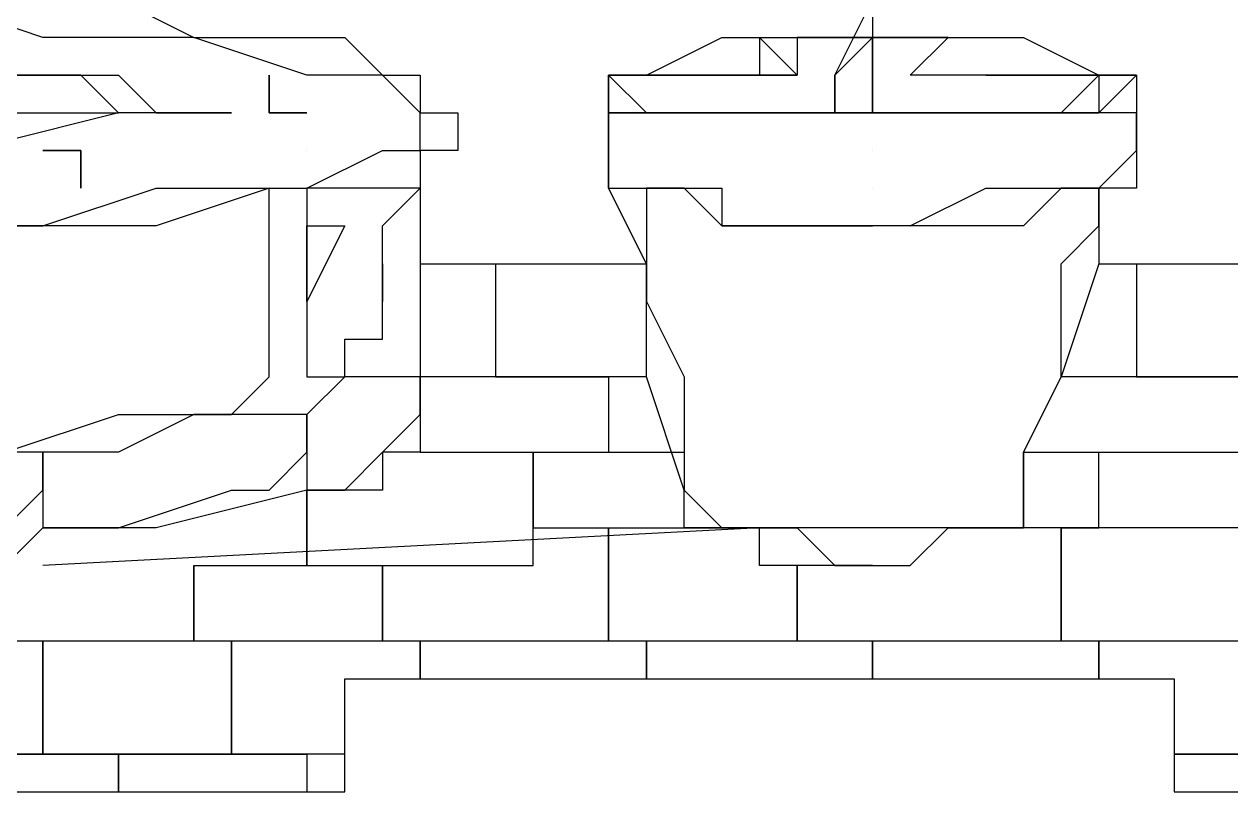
# Model space of a CAD drawing. Header units: millimetres. Extents: x 0 to 600, y 0 to 450.
# Drawn here: x 496.5 to 528.5, y 20 to 40.35 of the extents above; entities that cross this region are included whole.
import ezdxf

# ---------------------------------------------------------------- set-up
doc = ezdxf.new("R2010")
doc.units = ezdxf.units.MM
doc.layers.add('Engraving', color=1, linetype='Continuous')
doc.layers.add('External Cuts', color=5, linetype='Continuous')

msp = doc.modelspace()

# ---------------------------------------------------------------- linework, layer by layer
at = {"layer": 'Engraving'}
for p, q in [((497, 40), (494, 41)), ((499, 41), (501, 40)), ((518, 39), (519, 41)), ((519, 41), (519, 40)), ((501, 40), (497, 40)), ((501, 40), (505, 40)), ((504, 39), (501, 40)), ((505, 40), (506, 39)), ((513, 39), (515, 40)), ((515, 40), (515, 40)), ((515, 40), (516, 40)), ((516, 40), (519, 40)), ((517, 39), (516, 40)), ((516, 40), (516, 39)), ((518, 40), (517, 40)), ((517, 40), (517, 40)), ((517, 40), (517, 40)), ((517, 40), (517, 39)), ((519, 40), (518, 39)), ((519, 40), (518, 40)), ((519, 39), (519, 40)), ((519, 40), (519, 40)), ((519, 40), (519, 40)), ((519, 40), (519, 40)), ((519, 40), (519, 40)), ((519, 40), (519, 39)), ((519, 40), (521, 40)), ((521, 40), (519, 40)), ((520, 39), (521, 40)), ((521, 40), (522, 40)), ((521, 40), (521, 40)), ((521, 40), (521, 40)), ((522, 40), (523, 40)), ((523, 40), (525, 39)), ((496, 39), (499, 39)), ((498, 39), (496, 39)), ((499, 38), (498, 39)), ((499, 39), (500, 38)), ((503, 38), (503, 39)), ((503, 39), (503, 38)), ((506, 39), (504, 39)), ((506, 39), (506, 39)), ((506, 39), (507, 39)), ((507, 38), (506, 39)), ((507, 39), (507, 38)), ((512, 38), (512, 39)), ((512, 39), (512, 39)), ((512, 39), (512, 39)), ((512, 39), (512, 39)), ((512, 39), (513, 39)), ((513, 39), (512, 39)), ((512, 39), (512, 39)), ((512, 39), (512, 39)), ((512, 39), (512, 39)), ((512, 39), (512, 38)), ((512, 38), (512, 39)), ((512, 39), (512, 39)), ((512, 39), (512, 39)), ((512, 39), (512, 39)), ((512, 39), (513, 38)), ((514, 39), (513, 39)), ((513, 39), (513, 39)), ((513, 39), (513, 39)), ((513, 39), (513, 39)), ((513, 39), (513, 39)), ((513, 39), (514, 39)), ((514, 39), (513, 39)), ((515, 39), (514, 39)), ((514, 39), (515, 39)), ((515, 39), (514, 39)), ((517, 39), (515, 39)), ((515, 39), (515, 39)), ((515, 39), (515, 39)), ((515, 39), (515, 39)), ((516, 39), (515, 39)), ((515, 39), (515, 39)), ((515, 39), (515, 39)), ((515, 39), (515, 39)), ((515, 39), (516, 39)), ((516, 39), (516, 39)), ((516, 39), (517, 39)), ((516, 39), (516, 39)), ((517, 39), (517, 39)), ((517, 39), (517, 39)), ((517, 39), (517, 39)), ((517, 39), (517, 39)), ((518, 39), (518, 38)), ((518, 38), (518, 39)), ((518, 39), (518, 39)), ((518, 39), (518, 39)), ((518, 39), (518, 39)), ((518, 39), (518, 39)), ((518, 39), (518, 38)), ((518, 38), (518, 39)), ((518, 39), (518, 39)), ((519, 38), (519, 39)), ((519, 39), (519, 38)), ((521, 39), (520, 39)), ((520, 39), (520, 39)), ((520, 39), (520, 39)), ((520, 39), (520, 39)), ((522, 39), (521, 39)), ((523, 39), (522, 39)), ((522, 39), (522, 39)), ((522, 39), (523, 39)), ((524, 39), (522, 39)), ((522, 39), (522, 39)), ((524, 39), (523, 39)), ((523, 39), (523, 39)), ((523, 39), (524, 39)), ((525, 39), (524, 39)), ((524, 39), (525, 39)), ((525, 39), (524, 39)), ((524, 38), (525, 39)), ((525, 39), (525, 39)), ((525, 39), (525, 39)), ((525, 39), (526, 39)), ((525, 38), (526, 39)), ((526, 39), (525, 39)), ((525, 39), (525, 39)), ((525, 39), (525, 39)), ((525, 39), (525, 39)), ((525, 39), (525, 39)), ((525, 39), (525, 39)), ((525, 39), (525, 39)), ((525, 39), (525, 39)), ((525, 39), (525, 39)), ((525, 39), (525, 39)), ((525, 39), (525, 39)), ((525, 39), (525, 38)), ((526, 39), (526, 39)), ((526, 39), (526, 39)), ((526, 39), (526, 38)), ((526, 39), (526, 39)), ((526, 39), (526, 39)), ((526, 39), (526, 39)), ((494, 38), (498, 38)), ((499, 38), (495, 37)), ((498, 38), (499, 38)), ((502, 38), (499, 38)), ((499, 38), (499, 38)), ((499, 38), (499, 38)), ((500, 38), (501, 38)), ((501, 38), (501, 38)), ((501, 38), (501, 38)), ((501, 38), (502, 38)), ((502, 38), (502, 38)), ((502, 38), (502, 38)), ((503, 38), (503, 38)), ((503, 38), (503, 38)), ((503, 38), (504, 38)), ((504, 38), (503, 38)), ((503, 38), (503, 38)), ((504, 38), (504, 38)), ((507, 38), (508, 38)), ((507, 37), (507, 38)), ((507, 38), (507, 38)), ((507, 38), (507, 38)), ((508, 38), (508, 37)), ((512, 37), (512, 38)), ((512, 38), (512, 38)), ((512, 38), (512, 38)), ((512, 38), (512, 38)), ((512, 38), (512, 38)), ((512, 38), (513, 38)), ((513, 38), (512, 38)), ((512, 38), (512, 38)), ((512, 38), (512, 38)), ((512, 38), (512, 38)), ((512, 38), (512, 38)), ((512, 38), (512, 38)), ((512, 38), (512, 37)), ((513, 38), (512, 38)), ((513, 38), (513, 38)), ((513, 38), (513, 38)), ((513, 38), (513, 38)), ((513, 38), (513, 38)), ((513, 38), (513, 38)), ((513, 38), (513, 38)), ((514, 38), (513, 38)), ((513, 38), (513, 38)), ((513, 38), (514, 38)), ((515, 38), (514, 38)), ((514, 38), (516, 38)), ((517, 38), (515, 38)), ((516, 38), (518, 38)), ((519, 38), (517, 38)), ((517, 38), (517, 38)), ((518, 38), (518, 38)), ((518, 38), (519, 38)), ((519, 38), (520, 38)), ((520, 38), (519, 38)), ((520, 38), (521, 38)), ((521, 38), (520, 38)), ((521, 38), (522, 38)), ((522, 38), (521, 38)), ((523, 38), (522, 38)), ((522, 38), (522, 38)), ((522, 38), (522, 38)), ((522, 38), (523, 38)), ((522, 38), (523, 38)), ((523, 38), (522, 38)), ((524, 38), (523, 38)), ((523, 38), (524, 38)), ((523, 38), (524, 38)), ((524, 38), (523, 38)), ((525, 38), (524, 38)), ((524, 38), (525, 38)), ((525, 38), (524, 38)), ((526, 38), (525, 38)), ((525, 38), (525, 38)), ((525, 38), (525, 38)), ((526, 38), (526, 37)), ((526, 37), (526, 38)), ((526, 38), (526, 38)), ((526, 38), (526, 38)), ((526, 38), (526, 38)), ((526, 38), (526, 38)), ((498, 37), (497, 37)), ((497, 37), (497, 37)), ((497, 37), (498, 37)), ((498, 36), (498, 37)), ((498, 37), (498, 37)), ((498, 37), (498, 36)), ((504, 36), (506, 37)), ((504, 37), (504, 37)), ((504, 37), (504, 37)), ((504, 37), (504, 37)), ((504, 37), (504, 37)), ((504, 37), (504, 37)), ((504, 37), (504, 37)), ((506, 37), (507, 37)), ((508, 37), (507, 37)), ((507, 37), (507, 37)), ((507, 37), (507, 36)), ((507, 37), (507, 37)), ((508, 37), (508, 37)), ((512, 36), (512, 37)), ((512, 37), (512, 37)), ((512, 37), (512, 37)), ((512, 37), (512, 37)), ((512, 37), (512, 36)), ((519, 37), (519, 37)), ((525, 36), (526, 37)), ((526, 37), (526, 37)), ((526, 37), (526, 36)), ((497, 35), (500, 36)), ((498, 36), (498, 36)), ((498, 36), (498, 36)), ((498, 36), (498, 36)), ((498, 36), (498, 36)), ((498, 36), (498, 36)), ((498, 36), (498, 36)), ((503, 36), (500, 35)), ((500, 36), (504, 36)), ((503, 34), (503, 36)), ((503, 36), (503, 36)), ((505, 36), (504, 36)), ((504, 36), (504, 36)), ((504, 36), (504, 36)), ((504, 36), (504, 34)), ((506, 36), (505, 36)), ((506, 35), (507, 36)), ((507, 36), (506, 36)), ((507, 36), (507, 34)), ((507, 36), (507, 36)), ((507, 36), (507, 36)), ((513, 34), (512, 36)), ((512, 36), (512, 36)), ((512, 36), (512, 36)), ((512, 36), (512, 36)), ((512, 36), (512, 36)), ((512, 36), (512, 36)), ((512, 36), (513, 36)), ((514, 36), (513, 36)), ((513, 36), (513, 36)), ((513, 36), (513, 36)), ((513, 36), (513, 36)), ((513, 36), (513, 36)), ((513, 36), (513, 34)), ((513, 36), (513, 36)), ((513, 36), (514, 36)), ((515, 35), (514, 36)), ((514, 36), (515, 36)), ((515, 36), (515, 35)), ((519, 36), (519, 36)), ((520, 35), (522, 36)), ((522, 36), (524, 36)), ((524, 36), (523, 35)), ((525, 36), (524, 36)), ((524, 36), (525, 36)), ((526, 36), (525, 36)), ((525, 36), (525, 36)), ((525, 36), (525, 36)), ((525, 36), (525, 34)), ((525, 35), (525, 36)), ((525, 36), (525, 36)), ((525, 36), (525, 36)), ((525, 36), (525, 36)), ((526, 36), (526, 36)), ((495, 35), (497, 35)), ((498, 35), (496, 35)), ((500, 35), (498, 35)), ((504, 34), (504, 35)), ((504, 35), (505, 35)), ((505, 35), (504, 33)), ((505, 35), (505, 35)), ((505, 35), (505, 35)), ((505, 35), (505, 35)), ((505, 35), (505, 35)), ((505, 35), (505, 35)), ((505, 35), (505, 35)), ((506, 34), (506, 35)), ((506, 35), (506, 35)), ((506, 35), (506, 35)), ((516, 35), (515, 35)), ((515, 35), (516, 35)), ((518, 35), (516, 35)), ((516, 35), (517, 35)), ((517, 35), (518, 35)), ((520, 35), (518, 35)), ((518, 35), (518, 35)), ((518, 35), (519, 35)), ((519, 35), (519, 35)), ((521, 35), (520, 35)), ((520, 35), (520, 35)), ((523, 35), (521, 35)), ((524, 34), (525, 35)), ((503, 33), (503, 34)), ((504, 34), (504, 33)), ((504, 33), (504, 34)), ((506, 33), (506, 34)), ((506, 34), (506, 34)), ((506, 34), (506, 34)), ((506, 34), (506, 34)), ((506, 34), (506, 33)), ((506, 33), (506, 34)), ((506, 34), (506, 34)), ((507, 34), (507, 33)), ((507, 34), (513, 34)), ((507, 34), (509, 34)), ((509, 34), (509, 31)), ((513, 32), (513, 34)), ((513, 34), (513, 33)), ((525, 34), (524, 31)), ((524, 31), (524, 34)), ((525, 34), (535, 34)), ((525, 34), (526, 34)), ((526, 34), (526, 31)), ((503, 32), (503, 33)), ((504, 33), (504, 33)), ((504, 33), (504, 33)), ((504, 33), (504, 32)), ((506, 32), (506, 33)), ((506, 33), (506, 33)), ((506, 33), (506, 33)), ((506, 33), (506, 33)), ((507, 33), (507, 32)), ((513, 33), (514, 31)), ((503, 31), (503, 32)), ((504, 32), (504, 32)), ((504, 32), (504, 32)), ((504, 32), (504, 32)), ((504, 32), (504, 31)), ((505, 31), (505, 32)), ((505, 32), (505, 32)), ((505, 32), (505, 32)), ((505, 32), (506, 32)), ((507, 32), (507, 32)), ((507, 32), (507, 31)), ((513, 31), (513, 32)), ((502, 30), (503, 31)), ((503, 31), (503, 31)), ((505, 31), (504, 30)), ((504, 31), (504, 31)), ((504, 31), (504, 31)), ((504, 31), (504, 31)), ((504, 31), (504, 31)), ((504, 31), (505, 31)), ((506, 31), (505, 31)), ((505, 31), (505, 31)), ((505, 31), (505, 31)), ((507, 31), (506, 31)), ((507, 31), (507, 30)), ((507, 30), (507, 31)), ((507, 31), (507, 31)), ((507, 31), (507, 31)), ((507, 31), (507, 31)), ((513, 31), (507, 31)), ((509, 31), (512, 31)), ((512, 31), (512, 29)), ((514, 28), (513, 31)), ((514, 31), (514, 30)), ((524, 31), (523, 29)), ((523, 29), (524, 31)), ((535, 31), (524, 31)), ((526, 31), (530, 31)), ((496, 29), (499, 30)), ((501, 30), (499, 29)), ((499, 30), (501, 30)), ((503, 30), (501, 30)), ((501, 30), (502, 30)), ((504, 30), (503, 30)), ((503, 30), (503, 30)), ((504, 29), (504, 30)), ((504, 30), (504, 30)), ((504, 30), (504, 30)), ((504, 30), (504, 29)), ((506, 29), (507, 30)), ((507, 30), (507, 30)), ((507, 30), (507, 29)), ((514, 30), (514, 28)), ((497, 29), (496, 29)), ((497, 28), (497, 29)), ((498, 29), (497, 29)), ((497, 29), (497, 29)), ((497, 29), (497, 28)), ((499, 29), (498, 29)), ((503, 28), (504, 29)), ((504, 29), (504, 29)), ((504, 29), (504, 29)), ((504, 29), (504, 28)), ((505, 28), (506, 29)), ((507, 29), (506, 29)), ((506, 29), (506, 28)), ((506, 29), (506, 29)), ((506, 29), (506, 29)), ((506, 29), (506, 29)), ((507, 29), (514, 29)), ((510, 26), (510, 29)), ((510, 29), (510, 27)), ((523, 29), (523, 28)), ((523, 28), (523, 29)), ((523, 29), (536, 29)), ((525, 27), (525, 29)), ((525, 29), (531, 29)), ((496, 27), (497, 28)), ((497, 28), (497, 28)), ((497, 28), (497, 28)), ((497, 28), (497, 27)), ((499, 27), (502, 28)), ((504, 28), (500, 27)), ((502, 28), (503, 28)), ((505, 28), (504, 28)), ((504, 28), (504, 28)), ((504, 28), (505, 28)), ((504, 26), (504, 28)), ((504, 28), (504, 26)), ((506, 28), (505, 28)), ((514, 27), (514, 28)), ((514, 28), (514, 28)), ((514, 28), (515, 27)), ((523, 28), (523, 27)), ((523, 27), (523, 28)), ((497, 27), (496, 26)), ((498, 27), (497, 27)), ((497, 27), (497, 27)), ((497, 27), (497, 27)), ((497, 27), (497, 27)), ((497, 27), (498, 27)), ((516, 27), (497, 26)), ((500, 27), (498, 27)), ((498, 27), (499, 27)), ((499, 27), (499, 27)), ((510, 27), (515, 27)), ((512, 24), (512, 27)), ((512, 27), (512, 24)), ((515, 27), (514, 27)), ((516, 27), (515, 27)), ((515, 27), (515, 27)), ((515, 27), (515, 27)), ((515, 27), (515, 27)), ((515, 27), (515, 27)), ((515, 27), (515, 27)), ((515, 27), (516, 27)), ((515, 27), (515, 27)), ((515, 27), (515, 27)), ((516, 26), (516, 27)), ((516, 27), (516, 27)), ((516, 27), (517, 27)), ((521, 27), (516, 27)), ((517, 27), (518, 26)), ((520, 26), (521, 27)), ((521, 27), (521, 27)), ((521, 27), (522, 27)), ((521, 27), (521, 27)), ((538, 27), (521, 27)), ((522, 27), (523, 27)), ((523, 27), (523, 27)), ((523, 27), (523, 27)), ((523, 27), (523, 27)), ((524, 24), (524, 27)), ((524, 27), (524, 24)), ((524, 27), (525, 27)), ((501, 24), (501, 26)), ((501, 26), (501, 24)), ((501, 26), (504, 26)), ((504, 26), (510, 26)), ((506, 24), (506, 26)), ((506, 26), (506, 24)), ((517, 26), (516, 26)), ((517, 26), (517, 26)), ((518, 26), (517, 26)), ((517, 26), (517, 26)), ((517, 24), (517, 26)), ((517, 26), (517, 24)), ((519, 26), (518, 26)), ((518, 26), (518, 26)), ((518, 26), (519, 26)), ((519, 26), (520, 26)), ((395, 24), (551, 24)), ((490, 24), (497, 24)), ((496, 24), (501, 24)), ((497, 24), (497, 21)), ((497, 21), (497, 24)), ((497, 24), (502, 24)), ((501, 24), (506, 24)), ((502, 24), (502, 21)), ((502, 21), (502, 24)), ((502, 24), (507, 24)), ((506, 24), (512, 24)), ((507, 24), (507, 23)), ((507, 23), (507, 24)), ((507, 24), (513, 24)), ((512, 24), (517, 24)), ((513, 24), (513, 23)), ((513, 23), (513, 24)), ((513, 24), (519, 24)), ((517, 24), (524, 24)), ((519, 24), (519, 23)), ((519, 23), (519, 24)), ((519, 24), (525, 24)), ((524, 24), (529, 24)), ((525, 24), (525, 23)), ((525, 23), (525, 24)), ((525, 24), (530, 24)), ((505, 21), (484, 21)), ((493, 21), (499, 21)), ((499, 21), (499, 20)), ((499, 20), (499, 21)), ((499, 21), (504, 21)), ((504, 21), (504, 20)), ((551, 21), (527, 21)), ((527, 21), (530, 21))]:
    msp.add_line(p, q, dxfattribs=at)
at = {"layer": 'External Cuts'}
for p, q in [((505, 20), (505, 23)), ((505, 23), (527, 23)), ((527, 23), (527, 20)), ((484, 20), (505, 20)), ((527, 20), (551, 20))]:
    msp.add_line(p, q, dxfattribs=at)

doc.saveas('drawing.dxf')
